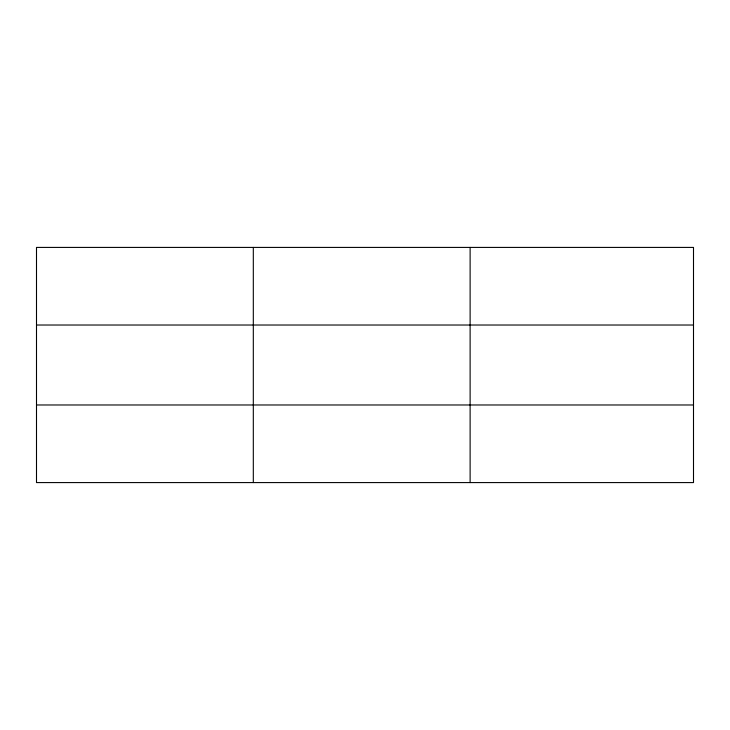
<?xml version="1.0" encoding="UTF-8"?>
<svg xmlns="http://www.w3.org/2000/svg" width="730" height="730" viewBox="0 0 730 730"><rect width="100%" height="100%" fill="white"/><g stroke="black" fill="none" stroke-linecap="round" stroke-linejoin="round"><path stroke-width="1.09" d="M253.31 247.415L253.31 482.585M470.12 247.415L470.12 482.585M36.5 325.023L693.5 325.023M36.5 404.977L693.5 404.977M693.5 443.776L693.5 482.585L36.5 482.585L36.5 247.415L693.5 247.415L693.5 443.776"/></g></svg>
